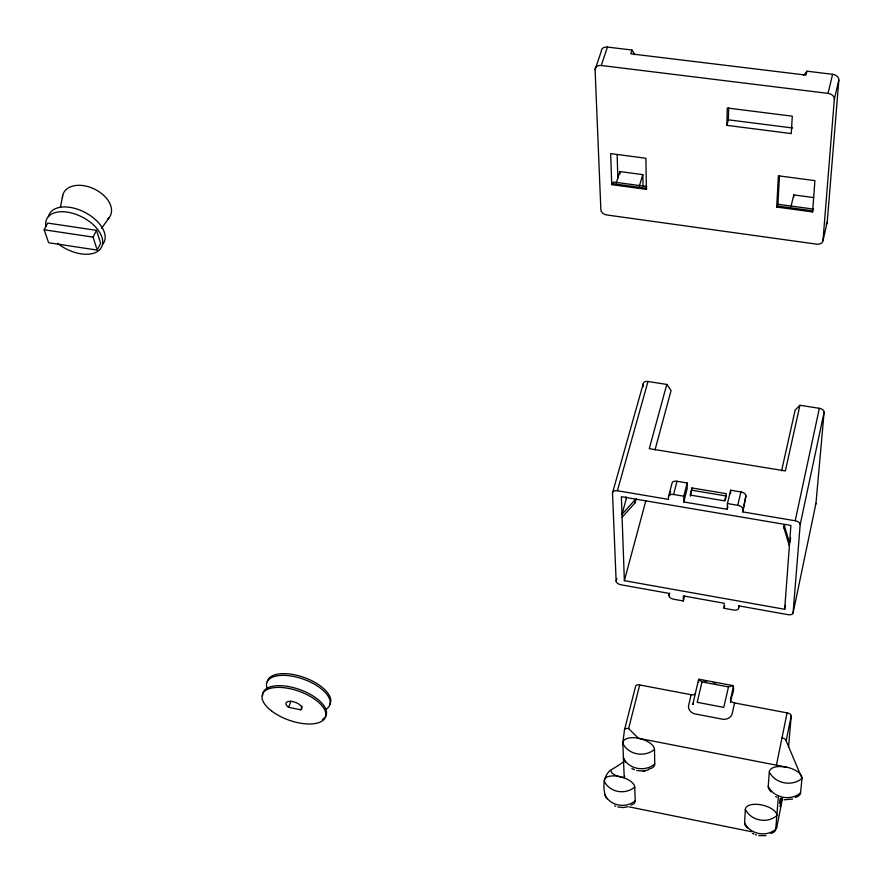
<?xml version="1.0" encoding="UTF-8"?>
<svg xmlns="http://www.w3.org/2000/svg" width="883" height="883" viewBox="0 0 883 883"><rect width="100%" height="100%" fill="white"/><g stroke="black" fill="none" stroke-linecap="round" stroke-linejoin="round"><path stroke-width="1.32" d="M654.987 450.021L671.058 390.573L666.786 384.436L647.979 381.489A4.945 3.057 15.3 0 0 643.199 383.862L612.515 492.946L616.146 581.235A4.857 2.627 15.4 0 0 620.981 584.778L669.027 593.376L669.038 595.738A4.879 2.627 14.5 0 0 673.806 599.27L683.332 600.981L683.354 595.937L724.203 603.255L724.038 608.288L733.674 610.021A4.923 2.649 13.4 0 0 738.607 608.199L739.203 605.617M727.89 506.632L727.25 509.292L683.762 501.952L683.795 496.202L687.184 482.968L677.007 481.268A5.177 3.013 14.5 0 0 671.952 483.509L668.497 496.699L668.519 499.381L617.405 490.749A5.143 2.947 15.6 0 0 612.515 492.946M687.184 482.968L687.14 488.729L683.762 501.952M690.44 496.169L691.963 487.957L726.334 493.707L724.612 500.849L690.164 495.054L691.963 487.957M698.519 682.371L699.038 679.248L732.835 685.583C735.649 690.142 730.296 697.559 730.55 702.559M726.83 125.353L727.283 108.002L792.294 116.181L791.267 133.587L726.83 125.353L728.365 119.823L728.685 107.803M727.25 509.292L727.437 503.542L730.638 490.208L740.925 491.93A5.232 3.046 13.2 0 1 745.936 495.871L742.702 511.897L795.208 520.76A5.287 3.035 12.2 0 1 800.175 524.69L793.1 612.846A4.989 2.693 12.5 0 1 787.989 614.667L738.707 605.848L738.607 608.199M730.517 493.674L730.638 490.208M742.702 511.897L745.936 495.871M776.709 207.064L778.387 175.805L814.899 180.64L812.603 211.942L776.709 207.064L777.923 204.282L779.49 175.607M747.548 828.022A15.916 7.274 13.4 0 1 744.601 822.923L745.34 809.314A16.093 7.428 13.4 0 1 755.473 804.292L757.448 804.369A16.093 7.428 13.4 0 1 776.83 815.627A19.283 16.976 10.1 0 1 745.34 809.314M793.651 197.428L793.817 194.9L813.685 197.571M789.369 546.003L783.994 528.078L784.203 525.098L789.59 543.045L790.682 537.99M771.223 791.863A16.501 7.781 13 0 1 768.243 786.466L769.292 771.952A16.689 7.969 13 0 1 779.943 766.499L786.289 767.106A16.689 7.969 13 0 1 801.985 778.365L800.572 792.857L799.347 794.027M784.678 609.281L790.903 525.429L621.367 496.71L624.358 580.672L784.678 609.281L785.528 605.274M778.376 796.356L775.738 829.214A15.916 7.274 13.4 0 1 770.771 833.453M634.877 54.702L632.018 50.044L607.438 47.075A6.457 4.779 18.5 0 0 601.301 51.236L595.087 69.625L600.87 209.933A6.049 4.117 17.1 0 0 606.93 214.988L816.466 244.138A6.247 4.272 11 0 0 822.978 240.739L834.336 99.172L838.839 80.088A6.678 4.978 10 0 0 832.603 74.304L806.952 71.203L803.795 75.198M822.978 240.739L827.239 221.986L838.839 80.088M788.552 747.305L791.212 715.903A4.382 2.196 12.8 0 0 787.095 712.879L734.601 702.945A4.36 2.196 13.6 0 1 730.429 699.921L733.464 686.323M793.1 612.846L815.969 503.343L824.104 412.24A5.077 3.135 11.4 0 0 819.358 408.31L799.932 405.264L795.164 410.076L781.598 470.782M695.385 693.287A4.327 2.174 14.2 0 1 691.135 694.711L639.7 684.965A4.283 2.141 15 0 0 635.594 686.389L624.458 729.932L622.824 743.243L624.226 777.493C620.44 777.272 609.546 774.678 611.179 769.777A76.821 29.47 -47.4 0 0 623.84 761.621M781.885 798.453L780.23 806.863L781.444 798.64M692.89 703.928L692.813 704.502L692.967 703.442M60.419 207.328L62.715 195.408M744.601 822.923A19.073 16.865 10.5 0 0 775.738 829.214L776.775 827.216L782.548 798.309M769.292 771.952A20 17.362 10.1 0 0 801.985 778.365L786.157 740.892L791.212 715.903M776.422 765.186L787.095 712.879M800.175 524.69L824.104 412.24M795.208 520.76L819.358 408.31M783.994 528.078L784.579 525.396M799.932 405.264L785.351 470.937L649.27 448.663L666.786 384.436M734.601 702.945L731.996 714.391A8.709 7.494 5.4 0 1 723.21 719.314L694.336 713.784A8.664 7.472 3.9 0 1 688.497 706.102L691.135 694.711M732.835 685.583L728.497 686.908L723.74 707.371L697.217 702.316L701.985 681.93L699.038 679.248M724.038 608.288L724.645 605.705M692.879 704.016L698.596 679.524M812.603 211.942L812.857 210.827L776.974 205.96M742.813 509.226A5.254 3.024 13.3 0 0 737.769 505.286L740.925 491.93M834.336 99.172A6.733 4.967 10.2 0 0 828.044 93.377L832.603 74.304M725.12 500.76L726.256 496.003L691.941 490.253M790.947 206.71L793.817 194.9M683.332 600.981L684.601 595.859M806.952 71.203L805.98 75.088L630.782 53.83L632.018 50.044M669.038 595.738L669.689 593.177M624.458 729.932A4.338 2.097 15.2 0 1 628.608 728.574L639.7 684.965M668.497 496.699A5.199 3.002 14.5 0 1 673.586 494.491L677.007 481.268M669.546 495.418L670.583 491.467M624.358 580.672L645.848 500.738M622.096 517.295L635.109 502.791L636.19 498.818M616.146 581.235L616.875 578.575M617.405 490.749L647.979 381.489M646.389 189.37L646.72 188.289L612.085 183.598L611.742 184.668L646.389 189.37L645.881 158.256L610.661 153.598L611.742 184.668M639.303 186.17L642.824 174.635L619.855 171.556L616.246 183.024M595.087 69.625A6.512 4.768 18.5 0 1 601.257 65.485L607.438 47.075M300.728 709.822L300.882 709.744A8.377 3.819 19.7 0 0 298.344 703.773A8.377 3.819 19.7 0 0 287.659 701.643A8.377 3.819 19.7 0 0 288.377 707.25L300.728 709.822L302.085 706.091M288.598 707.404L290.882 701.201M624.745 776.278L624.226 777.493M97.218 250.088L100.64 243.344L96.512 230.353L47.704 223.079L44.15 229.779L48.631 242.737L97.218 250.088L93.068 237.108L96.512 230.353M101.633 228.289L109.227 217.527M610.33 770.241C603.266 776.554 602.99 785.936 604.987 794.722A15.541 7.119 15.3 0 0 607.206 798.817M612.085 183.598L613.542 182.019L646.731 186.512M648.442 769.844L643.111 771.08L636.698 770.506M792.592 799.071L784.104 799.799M628.122 806.709L622.868 807.57L617.813 806.952M765.969 835.649L758.751 835.605M643.111 771.08L645.186 770.804M601.257 65.485L828.044 93.377M728.365 119.823L792.658 127.991M777.923 204.282L813.696 209.128M44.15 229.779L93.068 237.108M673.586 494.491L683.795 496.202M727.437 503.542L737.769 505.286M703.939 680.782L706.621 681.29M713.332 682.548L716.014 683.045M701.985 681.93L728.497 686.908M786.289 767.106L638.398 738.243A16.269 7.792 15 0 0 622.824 743.243A19.47 17.009 1.1 0 0 654.502 749.457L654.756 764.038A16.093 7.616 15 0 1 648.74 769.027M629.424 806.941L751.599 831.72M755.406 834.612L756.488 835.009M614.634 805.793L615.65 806.234M633.398 769.303L634.447 769.766M753.453 833.673L752.758 833.309L753.839 833.872M631.809 768.464L632.934 769.06M775.682 796.598L776.687 797.239M628.608 728.574L638.398 738.243L644.513 740.053A16.269 7.792 15 0 1 654.502 749.457M626.036 496.732L626.124 499.348L621.996 514.336L635.032 499.822L635.109 502.791M634.745 787.139A18.797 16.645 0.3 0 1 604.204 781.014A15.706 7.274 15.3 0 1 619.104 776.477L625.009 778.232A15.706 7.274 15.3 0 1 634.745 787.139L635.197 800.826A15.541 7.119 15.3 0 1 630.948 805.13M619.855 171.556L619.932 174.061M617.129 154.724L617.857 177.902M643.199 383.862L643.265 386.622M642.824 174.635L643.023 185.938M262.626 695.716A33.499 15.309 19.7 0 1 302.152 690.473A33.499 15.309 19.7 0 1 322.394 719.546M266.898 687.702A33.388 15.408 19.7 0 1 303.907 679.336A33.388 15.408 19.7 0 1 326.037 709.281M267.262 681.72A33.366 15.419 19.7 0 1 304.536 677.625A33.366 15.419 19.7 0 1 329.767 704.535M815.969 503.343A4.801 2.792 11.8 0 1 815.417 504.447M62.417 197.682A26.004 16.987 25.7 0 1 94.161 188.929A26.004 16.987 25.7 0 1 107.693 219.194M48.455 216.622A30.762 17.859 27.5 0 1 84.58 212.196A30.762 17.859 27.5 0 1 102.671 244.348M45.872 226.39A30.817 17.826 27.5 0 1 77.748 215.022A30.817 17.826 27.5 0 1 100.783 248.443A30.817 17.826 27.5 0 1 57.55 243.344M827.239 221.986A6.203 4.283 10.8 0 1 826.091 224.15M795.307 797.415A16.501 7.781 13 0 0 800.572 792.857A19.779 17.241 10.6 0 1 768.243 786.466M781.996 737.879A4.426 2.163 12.9 0 1 786.157 740.892M654.756 764.038A19.249 16.898 1.3 0 1 623.42 757.846A16.093 7.616 15 0 0 625.672 762.184M635.197 800.826A18.598 16.534 0.5 0 1 604.987 794.722M776.775 827.216A4.227 1.932 13.3 0 1 775.826 828.232M781.245 798.144A13.223 0.64 -80.2 0 1 780.13 798.607M271.522 710.936A33.521 15.298 19.7 0 0 324.9 718.254A33.521 15.298 19.7 0 0 285.386 687.879A33.521 15.298 19.7 0 0 271.522 710.936"/></g></svg>
